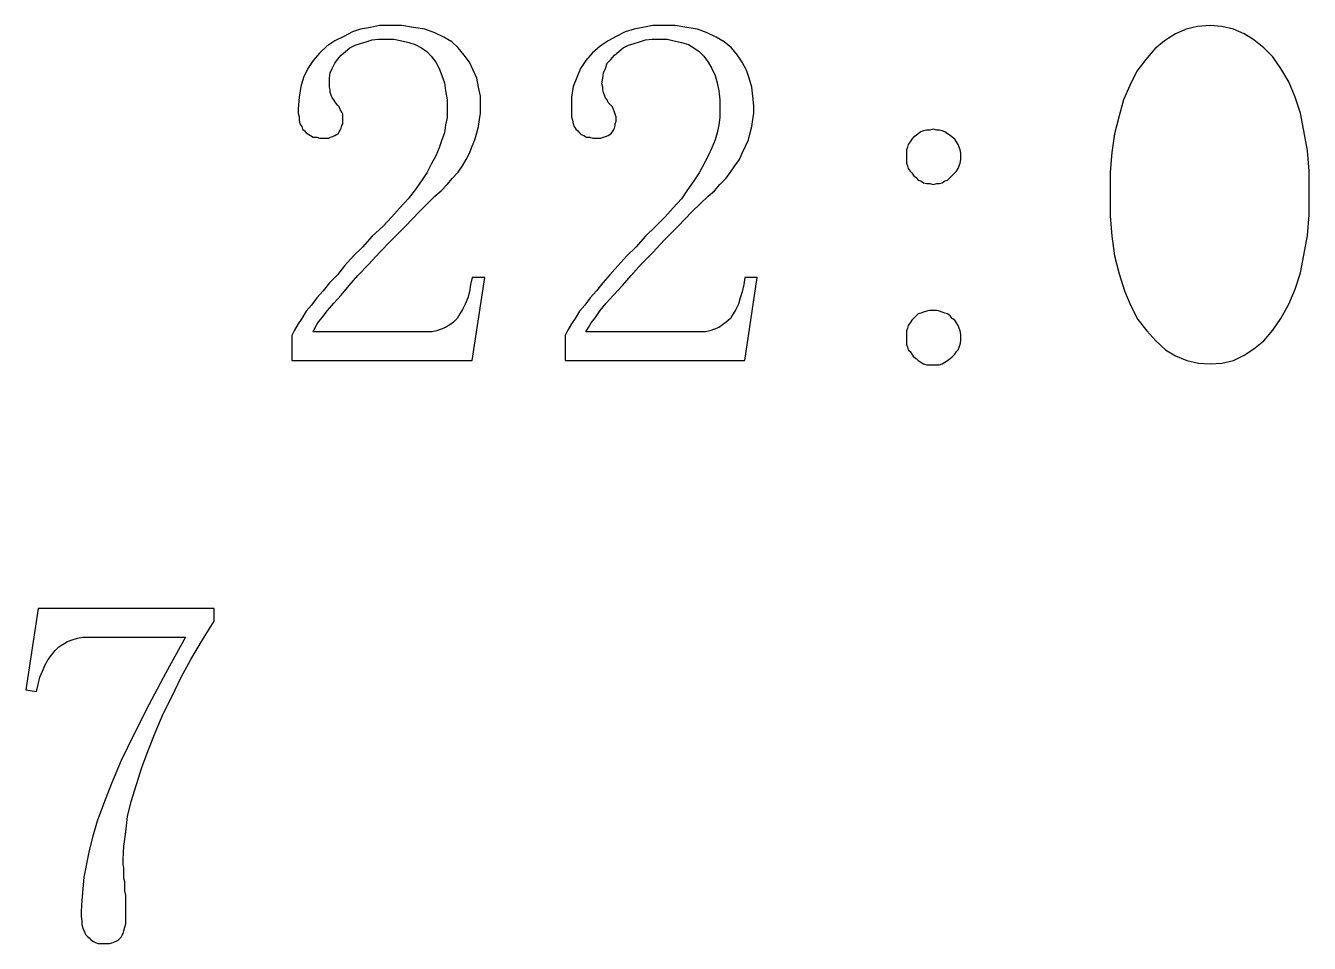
# Model space of a CAD drawing. Extents: x -190 to 190, y -140 to 140.
# Drawn here: x -125.78 to -111.41, y -119.01 to -108.73 of the extents above; entities that cross this region are included whole.
import ezdxf

# ---------------------------------------------------------------- set-up
doc = ezdxf.new("R2010")
doc.units = 0
doc.header["$MEASUREMENT"] = 0
doc.layers.get('0').update_dxf_attribs({"linetype": 'CONTINUOUS'})

msp = doc.modelspace()

# ---------------------------------------------------------------- linework, layer by layer
for points in [[(-121.06, -109.56), (-121.06, -109.67), (-121.06, -109.67), (-121.06, -109.76), (-121.06, -109.76), (-121.08, -109.84), (-121.08, -109.84), (-121.09, -109.93), (-121.09, -109.93), (-121.12, -110.01), (-121.12, -110.01), (-121.15, -110.1), (-121.15, -110.1), (-121.19, -110.19), (-121.19, -110.19), (-121.24, -110.28), (-121.24, -110.28), (-121.29, -110.38), (-121.29, -110.38), (-121.35, -110.47), (-121.35, -110.47), (-121.42, -110.57), (-121.42, -110.57), (-121.5, -110.67), (-121.5, -110.67), (-121.59, -110.77), (-121.59, -110.77), (-121.68, -110.87), (-121.68, -110.87), (-121.78, -110.98), (-121.78, -110.98), (-121.9, -111.09), (-121.9, -111.09), (-122.01, -111.21), (-122.01, -111.21), (-122.11, -111.31), (-122.11, -111.31), (-122.21, -111.42), (-122.21, -111.42), (-122.29, -111.52), (-122.29, -111.52), (-122.38, -111.61), (-122.38, -111.61), (-122.45, -111.7), (-122.45, -111.7), (-122.52, -111.78), (-122.52, -111.78), (-122.58, -111.86), (-122.58, -111.86), (-122.64, -111.93), (-122.64, -111.93), (-122.69, -112.01), (-122.69, -112.01), (-122.73, -112.07), (-122.73, -112.07), (-122.77, -112.14), (-122.77, -112.14), (-122.8, -112.2), (-122.8, -112.2), (-122.8, -112.48), (-122.8, -112.48), (-120.78, -112.48), (-120.78, -112.48), (-120.64, -111.55), (-120.64, -111.55), (-120.78, -111.55), (-120.78, -111.55), (-120.8, -111.63), (-120.8, -111.63), (-120.81, -111.71), (-120.81, -111.71), (-120.83, -111.78), (-120.83, -111.78), (-120.86, -111.85), (-120.86, -111.85), (-120.89, -111.91), (-120.89, -111.91), (-120.92, -111.96), (-120.92, -111.96), (-120.95, -112.01), (-120.95, -112.01), (-120.99, -112.05), (-120.99, -112.05), (-121.03, -112.08), (-121.03, -112.08), (-121.08, -112.11), (-121.08, -112.11), (-121.13, -112.13), (-121.13, -112.13), (-121.18, -112.15), (-121.18, -112.15), (-121.23, -112.16), (-121.23, -112.16), (-121.28, -112.16), (-121.28, -112.16), (-122.56, -112.16), (-122.56, -112.16), (-122.54, -112.11), (-122.54, -112.11), (-122.51, -112.06), (-122.51, -112.06), (-122.46, -112), (-122.46, -112), (-122.4, -111.92), (-122.4, -111.92), (-122.33, -111.84), (-122.33, -111.84), (-122.25, -111.75), (-122.25, -111.75), (-122.16, -111.64), (-122.16, -111.64), (-122.06, -111.53), (-122.06, -111.53), (-121.94, -111.4), (-121.94, -111.4), (-121.82, -111.27), (-121.82, -111.27), (-121.68, -111.13), (-121.68, -111.13), (-121.53, -110.98), (-121.53, -110.98), (-121.37, -110.81), (-121.37, -110.81), (-121.2, -110.64), (-121.2, -110.64), (-121.13, -110.58), (-121.13, -110.58), (-121.06, -110.51), (-121.06, -110.51), (-121, -110.44), (-121, -110.44), (-120.94, -110.37), (-120.94, -110.37), (-120.89, -110.3), (-120.89, -110.3), (-120.85, -110.23), (-120.85, -110.23), (-120.81, -110.16), (-120.81, -110.16), (-120.78, -110.08), (-120.78, -110.08), (-120.75, -110.01), (-120.75, -110.01), (-120.73, -109.93), (-120.73, -109.93), (-120.71, -109.86), (-120.71, -109.86), (-120.7, -109.78), (-120.7, -109.78), (-120.69, -109.71), (-120.69, -109.71), (-120.69, -109.63), (-120.69, -109.63), (-120.69, -109.52), (-120.69, -109.52), (-120.71, -109.42), (-120.71, -109.42), (-120.73, -109.32), (-120.73, -109.32), (-120.77, -109.23), (-120.77, -109.23), (-120.81, -109.14), (-120.81, -109.14), (-120.87, -109.06), (-120.87, -109.06), (-120.94, -108.98), (-120.94, -108.98), (-121.01, -108.91), (-121.01, -108.91), (-121.1, -108.86), (-121.1, -108.86), (-121.2, -108.81), (-121.2, -108.81), (-121.31, -108.77), (-121.31, -108.77), (-121.44, -108.75), (-121.44, -108.75), (-121.57, -108.73), (-121.57, -108.73), (-121.71, -108.73), (-121.71, -108.73), (-121.82, -108.73), (-121.82, -108.73), (-121.92, -108.75), (-121.92, -108.75), (-122.03, -108.77), (-122.03, -108.77), (-122.12, -108.8), (-122.12, -108.8), (-122.22, -108.85), (-122.22, -108.85), (-122.32, -108.9), (-122.32, -108.9), (-122.41, -108.96), (-122.41, -108.96), (-122.49, -109.04), (-122.49, -109.04), (-122.56, -109.12), (-122.56, -109.12), (-122.62, -109.21), (-122.62, -109.21), (-122.67, -109.31), (-122.67, -109.31), (-122.7, -109.41), (-122.7, -109.41), (-122.72, -109.53), (-122.72, -109.53), (-122.73, -109.66), (-122.73, -109.66), (-122.73, -109.71), (-122.73, -109.71), (-122.72, -109.75), (-122.72, -109.75), (-122.72, -109.79), (-122.72, -109.79), (-122.71, -109.83), (-122.71, -109.83), (-122.69, -109.86), (-122.69, -109.86), (-122.68, -109.89), (-122.68, -109.89), (-122.66, -109.91), (-122.66, -109.91), (-122.64, -109.93), (-122.64, -109.93), (-122.61, -109.95), (-122.61, -109.95), (-122.59, -109.96), (-122.59, -109.96), (-122.56, -109.98), (-122.56, -109.98), (-122.52, -109.98), (-122.52, -109.98), (-122.49, -109.99), (-122.49, -109.99), (-122.45, -109.99), (-122.45, -109.99), (-122.42, -109.99), (-122.42, -109.99), (-122.39, -109.99), (-122.39, -109.99), (-122.37, -109.98), (-122.37, -109.98), (-122.34, -109.97), (-122.34, -109.97), (-122.32, -109.96), (-122.32, -109.96), (-122.3, -109.95), (-122.3, -109.95), (-122.28, -109.94), (-122.28, -109.94), (-122.27, -109.92), (-122.27, -109.92), (-122.26, -109.9), (-122.26, -109.9), (-122.25, -109.88), (-122.25, -109.88), (-122.24, -109.85), (-122.24, -109.85), (-122.23, -109.83), (-122.23, -109.83), (-122.23, -109.8), (-122.23, -109.8), (-122.23, -109.77), (-122.23, -109.77), (-122.23, -109.75), (-122.23, -109.75), (-122.23, -109.72), (-122.23, -109.72), (-122.24, -109.7), (-122.24, -109.7), (-122.26, -109.67), (-122.26, -109.67), (-122.27, -109.64), (-122.27, -109.64), (-122.29, -109.62), (-122.29, -109.62), (-122.31, -109.59), (-122.31, -109.59), (-122.33, -109.56), (-122.33, -109.56), (-122.35, -109.54), (-122.35, -109.54), (-122.36, -109.51), (-122.36, -109.51), (-122.37, -109.48), (-122.37, -109.48), (-122.37, -109.45), (-122.37, -109.45), (-122.38, -109.42), (-122.38, -109.42), (-122.38, -109.38), (-122.38, -109.38), (-122.38, -109.32), (-122.38, -109.32), (-122.37, -109.26), (-122.37, -109.26), (-122.35, -109.21), (-122.35, -109.21), (-122.32, -109.15), (-122.32, -109.15), (-122.29, -109.11), (-122.29, -109.11), (-122.25, -109.06), (-122.25, -109.06), (-122.2, -109.02), (-122.2, -109.02), (-122.15, -108.98), (-122.15, -108.98), (-122.09, -108.95), (-122.09, -108.95), (-122.03, -108.93), (-122.03, -108.93), (-121.97, -108.91), (-121.97, -108.91), (-121.9, -108.89), (-121.9, -108.89), (-121.83, -108.88), (-121.83, -108.88), (-121.76, -108.88), (-121.76, -108.88), (-121.66, -108.88), (-121.66, -108.88), (-121.57, -108.9), (-121.57, -108.9), (-121.49, -108.92), (-121.49, -108.92), (-121.42, -108.94), (-121.42, -108.94), (-121.35, -108.98), (-121.35, -108.98), (-121.29, -109.02), (-121.29, -109.02), (-121.24, -109.07), (-121.24, -109.07), (-121.19, -109.14), (-121.19, -109.14), (-121.15, -109.21), (-121.15, -109.21), (-121.12, -109.29), (-121.12, -109.29), (-121.09, -109.37), (-121.09, -109.37), (-121.08, -109.46), (-121.08, -109.46), (-121.06, -109.56)], [(-118.01, -109.56), (-118.01, -109.67), (-118.01, -109.67), (-118.01, -109.76), (-118.01, -109.76), (-118.02, -109.84), (-118.02, -109.84), (-118.04, -109.93), (-118.04, -109.93), (-118.06, -110.01), (-118.06, -110.01), (-118.1, -110.1), (-118.1, -110.1), (-118.14, -110.19), (-118.14, -110.19), (-118.19, -110.28), (-118.19, -110.28), (-118.24, -110.38), (-118.24, -110.38), (-118.3, -110.47), (-118.3, -110.47), (-118.37, -110.57), (-118.37, -110.57), (-118.44, -110.67), (-118.44, -110.67), (-118.53, -110.77), (-118.53, -110.77), (-118.62, -110.87), (-118.62, -110.87), (-118.73, -110.98), (-118.73, -110.98), (-118.84, -111.09), (-118.84, -111.09), (-118.95, -111.21), (-118.95, -111.21), (-119.05, -111.31), (-119.05, -111.31), (-119.15, -111.42), (-119.15, -111.42), (-119.24, -111.52), (-119.24, -111.52), (-119.32, -111.61), (-119.32, -111.61), (-119.39, -111.7), (-119.39, -111.7), (-119.46, -111.78), (-119.46, -111.78), (-119.52, -111.86), (-119.52, -111.86), (-119.58, -111.93), (-119.58, -111.93), (-119.63, -112.01), (-119.63, -112.01), (-119.67, -112.07), (-119.67, -112.07), (-119.71, -112.14), (-119.71, -112.14), (-119.74, -112.2), (-119.74, -112.2), (-119.74, -112.48), (-119.74, -112.48), (-117.73, -112.48), (-117.73, -112.48), (-117.59, -111.55), (-117.59, -111.55), (-117.73, -111.55), (-117.73, -111.55), (-117.74, -111.63), (-117.74, -111.63), (-117.76, -111.71), (-117.76, -111.71), (-117.78, -111.78), (-117.78, -111.78), (-117.8, -111.85), (-117.8, -111.85), (-117.83, -111.91), (-117.83, -111.91), (-117.86, -111.96), (-117.86, -111.96), (-117.89, -112.01), (-117.89, -112.01), (-117.94, -112.05), (-117.94, -112.05), (-117.98, -112.08), (-117.98, -112.08), (-118.02, -112.11), (-118.02, -112.11), (-118.07, -112.13), (-118.07, -112.13), (-118.12, -112.15), (-118.12, -112.15), (-118.17, -112.16), (-118.17, -112.16), (-118.23, -112.16), (-118.23, -112.16), (-119.51, -112.16), (-119.51, -112.16), (-119.48, -112.11), (-119.48, -112.11), (-119.45, -112.06), (-119.45, -112.06), (-119.4, -112), (-119.4, -112), (-119.35, -111.92), (-119.35, -111.92), (-119.28, -111.84), (-119.28, -111.84), (-119.2, -111.75), (-119.2, -111.75), (-119.1, -111.64), (-119.1, -111.64), (-119, -111.53), (-119, -111.53), (-118.89, -111.4), (-118.89, -111.4), (-118.76, -111.27), (-118.76, -111.27), (-118.63, -111.13), (-118.63, -111.13), (-118.48, -110.98), (-118.48, -110.98), (-118.32, -110.81), (-118.32, -110.81), (-118.14, -110.64), (-118.14, -110.64), (-118.07, -110.58), (-118.07, -110.58), (-118.01, -110.51), (-118.01, -110.51), (-117.94, -110.44), (-117.94, -110.44), (-117.89, -110.37), (-117.89, -110.37), (-117.84, -110.3), (-117.84, -110.3), (-117.79, -110.23), (-117.79, -110.23), (-117.76, -110.16), (-117.76, -110.16), (-117.72, -110.08), (-117.72, -110.08), (-117.69, -110.01), (-117.69, -110.01), (-117.67, -109.93), (-117.67, -109.93), (-117.65, -109.86), (-117.65, -109.86), (-117.64, -109.78), (-117.64, -109.78), (-117.63, -109.71), (-117.63, -109.71), (-117.63, -109.63), (-117.63, -109.63), (-117.64, -109.52), (-117.64, -109.52), (-117.65, -109.42), (-117.65, -109.42), (-117.68, -109.32), (-117.68, -109.32), (-117.71, -109.23), (-117.71, -109.23), (-117.76, -109.14), (-117.76, -109.14), (-117.81, -109.06), (-117.81, -109.06), (-117.88, -108.98), (-117.88, -108.98), (-117.96, -108.91), (-117.96, -108.91), (-118.05, -108.86), (-118.05, -108.86), (-118.15, -108.81), (-118.15, -108.81), (-118.26, -108.77), (-118.26, -108.77), (-118.38, -108.75), (-118.38, -108.75), (-118.51, -108.73), (-118.51, -108.73), (-118.66, -108.73), (-118.66, -108.73), (-118.76, -108.73), (-118.76, -108.73), (-118.87, -108.75), (-118.87, -108.75), (-118.97, -108.77), (-118.97, -108.77), (-119.07, -108.8), (-119.07, -108.8), (-119.17, -108.85), (-119.17, -108.85), (-119.26, -108.9), (-119.26, -108.9), (-119.35, -108.96), (-119.35, -108.96), (-119.44, -109.04), (-119.44, -109.04), (-119.51, -109.12), (-119.51, -109.12), (-119.57, -109.21), (-119.57, -109.21), (-119.61, -109.31), (-119.61, -109.31), (-119.65, -109.41), (-119.65, -109.41), (-119.67, -109.53), (-119.67, -109.53), (-119.67, -109.66), (-119.67, -109.66), (-119.67, -109.71), (-119.67, -109.71), (-119.67, -109.75), (-119.67, -109.75), (-119.66, -109.79), (-119.66, -109.79), (-119.65, -109.83), (-119.65, -109.83), (-119.64, -109.86), (-119.64, -109.86), (-119.62, -109.89), (-119.62, -109.89), (-119.6, -109.91), (-119.6, -109.91), (-119.58, -109.93), (-119.58, -109.93), (-119.56, -109.95), (-119.56, -109.95), (-119.53, -109.96), (-119.53, -109.96), (-119.5, -109.98), (-119.5, -109.98), (-119.47, -109.98), (-119.47, -109.98), (-119.43, -109.99), (-119.43, -109.99), (-119.39, -109.99), (-119.39, -109.99), (-119.36, -109.99), (-119.36, -109.99), (-119.34, -109.99), (-119.34, -109.99), (-119.31, -109.98), (-119.31, -109.98), (-119.29, -109.97), (-119.29, -109.97), (-119.26, -109.96), (-119.26, -109.96), (-119.24, -109.95), (-119.24, -109.95), (-119.23, -109.94), (-119.23, -109.94), (-119.21, -109.92), (-119.21, -109.92), (-119.2, -109.9), (-119.2, -109.9), (-119.19, -109.88), (-119.19, -109.88), (-119.18, -109.85), (-119.18, -109.85), (-119.18, -109.83), (-119.18, -109.83), (-119.17, -109.8), (-119.17, -109.8), (-119.17, -109.77), (-119.17, -109.77), (-119.17, -109.75), (-119.17, -109.75), (-119.18, -109.72), (-119.18, -109.72), (-119.19, -109.7), (-119.19, -109.7), (-119.2, -109.67), (-119.2, -109.67), (-119.21, -109.64), (-119.21, -109.64), (-119.23, -109.62), (-119.23, -109.62), (-119.26, -109.59), (-119.26, -109.59), (-119.27, -109.56), (-119.27, -109.56), (-119.29, -109.54), (-119.29, -109.54), (-119.3, -109.51), (-119.3, -109.51), (-119.31, -109.48), (-119.31, -109.48), (-119.32, -109.45), (-119.32, -109.45), (-119.32, -109.42), (-119.32, -109.42), (-119.33, -109.38), (-119.33, -109.38), (-119.32, -109.32), (-119.32, -109.32), (-119.31, -109.26), (-119.31, -109.26), (-119.29, -109.21), (-119.29, -109.21), (-119.27, -109.15), (-119.27, -109.15), (-119.23, -109.11), (-119.23, -109.11), (-119.19, -109.06), (-119.19, -109.06), (-119.14, -109.02), (-119.14, -109.02), (-119.09, -108.98), (-119.09, -108.98), (-119.03, -108.95), (-119.03, -108.95), (-118.97, -108.93), (-118.97, -108.93), (-118.91, -108.91), (-118.91, -108.91), (-118.84, -108.89), (-118.84, -108.89), (-118.77, -108.88), (-118.77, -108.88), (-118.7, -108.88), (-118.7, -108.88), (-118.6, -108.88), (-118.6, -108.88), (-118.52, -108.9), (-118.52, -108.9), (-118.44, -108.92), (-118.44, -108.92), (-118.36, -108.94), (-118.36, -108.94), (-118.3, -108.98), (-118.3, -108.98), (-118.24, -109.02), (-118.24, -109.02), (-118.19, -109.07), (-118.19, -109.07), (-118.14, -109.14), (-118.14, -109.14), (-118.1, -109.21), (-118.1, -109.21), (-118.06, -109.29), (-118.06, -109.29), (-118.04, -109.37), (-118.04, -109.37), (-118.02, -109.46), (-118.02, -109.46), (-118.01, -109.56)], [(-112.52, -108.73), (-112.66, -108.74), (-112.66, -108.74), (-112.79, -108.77), (-112.79, -108.77), (-112.91, -108.82), (-112.91, -108.82), (-113.03, -108.9), (-113.03, -108.9), (-113.14, -108.99), (-113.14, -108.99), (-113.24, -109.11), (-113.24, -109.11), (-113.34, -109.24), (-113.34, -109.24), (-113.42, -109.4), (-113.42, -109.4), (-113.49, -109.56), (-113.49, -109.56), (-113.54, -109.74), (-113.54, -109.74), (-113.59, -109.94), (-113.59, -109.94), (-113.62, -110.15), (-113.62, -110.15), (-113.64, -110.37), (-113.64, -110.37), (-113.64, -110.86), (-113.64, -110.86), (-113.62, -111.09), (-113.62, -111.09), (-113.59, -111.31), (-113.59, -111.31), (-113.54, -111.51), (-113.54, -111.51), (-113.48, -111.7), (-113.48, -111.7), (-113.41, -111.87), (-113.41, -111.87), (-113.33, -112.02), (-113.33, -112.02), (-113.23, -112.15), (-113.23, -112.15), (-113.13, -112.26), (-113.13, -112.26), (-113.02, -112.36), (-113.02, -112.36), (-112.91, -112.43), (-112.91, -112.43), (-112.78, -112.48), (-112.78, -112.48), (-112.65, -112.51), (-112.65, -112.51), (-112.52, -112.52), (-112.52, -112.52), (-112.39, -112.51), (-112.39, -112.51), (-112.26, -112.48), (-112.26, -112.48), (-112.14, -112.42), (-112.14, -112.42), (-112.03, -112.35), (-112.03, -112.35), (-111.92, -112.26), (-111.92, -112.26), (-111.82, -112.14), (-111.82, -112.14), (-111.73, -112.01), (-111.73, -112.01), (-111.64, -111.85), (-111.64, -111.85), (-111.57, -111.68), (-111.57, -111.68), (-111.51, -111.5), (-111.51, -111.5), (-111.47, -111.3), (-111.47, -111.3), (-111.43, -111.08), (-111.43, -111.08), (-111.41, -110.85), (-111.41, -110.85), (-111.41, -110.36), (-111.41, -110.36), (-111.43, -110.13), (-111.43, -110.13), (-111.47, -109.91), (-111.47, -109.91), (-111.51, -109.71), (-111.51, -109.71), (-111.57, -109.53), (-111.57, -109.53), (-111.64, -109.36), (-111.64, -109.36), (-111.73, -109.21), (-111.73, -109.21), (-111.82, -109.08), (-111.82, -109.08), (-111.92, -108.98), (-111.92, -108.98), (-112.03, -108.89), (-112.03, -108.89), (-112.14, -108.82), (-112.14, -108.82), (-112.26, -108.77), (-112.26, -108.77), (-112.39, -108.74), (-112.39, -108.74), (-112.52, -108.73)], [(-115.31, -110.23), (-115.31, -110.2), (-115.31, -110.2), (-115.31, -110.16), (-115.31, -110.16), (-115.32, -110.12), (-115.32, -110.12), (-115.33, -110.09), (-115.33, -110.09), (-115.34, -110.06), (-115.34, -110.06), (-115.36, -110.03), (-115.36, -110.03), (-115.38, -110), (-115.38, -110), (-115.41, -109.98), (-115.41, -109.98), (-115.43, -109.96), (-115.43, -109.96), (-115.46, -109.94), (-115.46, -109.94), (-115.49, -109.92), (-115.49, -109.92), (-115.52, -109.91), (-115.52, -109.91), (-115.55, -109.9), (-115.55, -109.9), (-115.58, -109.9), (-115.58, -109.9), (-115.62, -109.89), (-115.62, -109.89), (-115.66, -109.9), (-115.66, -109.9), (-115.69, -109.9), (-115.69, -109.9), (-115.73, -109.91), (-115.73, -109.91), (-115.76, -109.92), (-115.76, -109.92), (-115.79, -109.94), (-115.79, -109.94), (-115.81, -109.96), (-115.81, -109.96), (-115.84, -109.98), (-115.84, -109.98), (-115.86, -110), (-115.86, -110), (-115.88, -110.03), (-115.88, -110.03), (-115.9, -110.06), (-115.9, -110.06), (-115.91, -110.09), (-115.91, -110.09), (-115.92, -110.12), (-115.92, -110.12), (-115.92, -110.16), (-115.92, -110.16), (-115.92, -110.2), (-115.92, -110.2), (-115.92, -110.23), (-115.92, -110.23), (-115.92, -110.27), (-115.92, -110.27), (-115.91, -110.3), (-115.91, -110.3), (-115.9, -110.33), (-115.9, -110.33), (-115.88, -110.36), (-115.88, -110.36), (-115.86, -110.38), (-115.86, -110.38), (-115.84, -110.41), (-115.84, -110.41), (-115.81, -110.43), (-115.81, -110.43), (-115.79, -110.46), (-115.79, -110.46), (-115.76, -110.47), (-115.76, -110.47), (-115.73, -110.49), (-115.73, -110.49), (-115.69, -110.5), (-115.69, -110.5), (-115.66, -110.5), (-115.66, -110.5), (-115.62, -110.51), (-115.62, -110.51), (-115.58, -110.5), (-115.58, -110.5), (-115.55, -110.5), (-115.55, -110.5), (-115.52, -110.49), (-115.52, -110.49), (-115.49, -110.47), (-115.49, -110.47), (-115.46, -110.46), (-115.46, -110.46), (-115.43, -110.43), (-115.43, -110.43), (-115.41, -110.41), (-115.41, -110.41), (-115.38, -110.38), (-115.38, -110.38), (-115.36, -110.36), (-115.36, -110.36), (-115.34, -110.33), (-115.34, -110.33), (-115.33, -110.3), (-115.33, -110.3), (-115.32, -110.27), (-115.32, -110.27), (-115.31, -110.23)], [(-115.31, -112.26), (-115.31, -112.23), (-115.31, -112.23), (-115.31, -112.19), (-115.31, -112.19), (-115.32, -112.15), (-115.32, -112.15), (-115.33, -112.12), (-115.33, -112.12), (-115.34, -112.09), (-115.34, -112.09), (-115.36, -112.06), (-115.36, -112.06), (-115.38, -112.03), (-115.38, -112.03), (-115.41, -112.01), (-115.41, -112.01), (-115.43, -111.98), (-115.43, -111.98), (-115.46, -111.96), (-115.46, -111.96), (-115.49, -111.95), (-115.49, -111.95), (-115.52, -111.94), (-115.52, -111.94), (-115.55, -111.93), (-115.55, -111.93), (-115.58, -111.92), (-115.58, -111.92), (-115.62, -111.92), (-115.62, -111.92), (-115.66, -111.92), (-115.66, -111.92), (-115.69, -111.93), (-115.69, -111.93), (-115.73, -111.94), (-115.73, -111.94), (-115.76, -111.95), (-115.76, -111.95), (-115.79, -111.96), (-115.79, -111.96), (-115.81, -111.98), (-115.81, -111.98), (-115.84, -112.01), (-115.84, -112.01), (-115.86, -112.03), (-115.86, -112.03), (-115.88, -112.06), (-115.88, -112.06), (-115.9, -112.09), (-115.9, -112.09), (-115.91, -112.12), (-115.91, -112.12), (-115.92, -112.15), (-115.92, -112.15), (-115.92, -112.19), (-115.92, -112.19), (-115.92, -112.23), (-115.92, -112.23), (-115.92, -112.26), (-115.92, -112.26), (-115.92, -112.3), (-115.92, -112.3), (-115.91, -112.33), (-115.91, -112.33), (-115.9, -112.36), (-115.9, -112.36), (-115.88, -112.38), (-115.88, -112.38), (-115.86, -112.41), (-115.86, -112.41), (-115.84, -112.44), (-115.84, -112.44), (-115.81, -112.46), (-115.81, -112.46), (-115.79, -112.48), (-115.79, -112.48), (-115.76, -112.5), (-115.76, -112.5), (-115.73, -112.52), (-115.73, -112.52), (-115.69, -112.53), (-115.69, -112.53), (-115.66, -112.53), (-115.66, -112.53), (-115.62, -112.53), (-115.62, -112.53), (-115.58, -112.53), (-115.58, -112.53), (-115.55, -112.53), (-115.55, -112.53), (-115.52, -112.52), (-115.52, -112.52), (-115.49, -112.5), (-115.49, -112.5), (-115.46, -112.48), (-115.46, -112.48), (-115.43, -112.46), (-115.43, -112.46), (-115.41, -112.44), (-115.41, -112.44), (-115.38, -112.41), (-115.38, -112.41), (-115.36, -112.38), (-115.36, -112.38), (-115.34, -112.36), (-115.34, -112.36), (-115.33, -112.33), (-115.33, -112.33), (-115.32, -112.3), (-115.32, -112.3), (-115.31, -112.26)], [(-123.8, -115.61), (-123.67, -115.4), (-123.67, -115.4), (-123.67, -115.26), (-123.67, -115.26), (-125.64, -115.26), (-125.64, -115.26), (-125.78, -116.17), (-125.78, -116.17), (-125.66, -116.19), (-125.66, -116.19), (-125.64, -116.11), (-125.64, -116.11), (-125.62, -116.03), (-125.62, -116.03), (-125.59, -115.96), (-125.59, -115.96), (-125.56, -115.89), (-125.56, -115.89), (-125.53, -115.83), (-125.53, -115.83), (-125.49, -115.78), (-125.49, -115.78), (-125.45, -115.73), (-125.45, -115.73), (-125.41, -115.69), (-125.41, -115.69), (-125.36, -115.66), (-125.36, -115.66), (-125.31, -115.63), (-125.31, -115.63), (-125.26, -115.61), (-125.26, -115.61), (-125.2, -115.59), (-125.2, -115.59), (-125.14, -115.58), (-125.14, -115.58), (-125.08, -115.58), (-125.08, -115.58), (-123.99, -115.58), (-123.99, -115.58), (-124.21, -115.98), (-124.21, -115.98), (-124.4, -116.34), (-124.4, -116.34), (-124.57, -116.67), (-124.57, -116.67), (-124.71, -116.96), (-124.71, -116.96), (-124.82, -117.22), (-124.82, -117.22), (-124.91, -117.45), (-124.91, -117.45), (-124.98, -117.64), (-124.98, -117.64), (-125.03, -117.81), (-125.03, -117.81), (-125.07, -117.97), (-125.07, -117.97), (-125.1, -118.12), (-125.1, -118.12), (-125.13, -118.27), (-125.13, -118.27), (-125.14, -118.4), (-125.14, -118.4), (-125.15, -118.53), (-125.15, -118.53), (-125.16, -118.65), (-125.16, -118.65), (-125.16, -118.71), (-125.16, -118.71), (-125.15, -118.76), (-125.15, -118.76), (-125.15, -118.8), (-125.15, -118.8), (-125.14, -118.84), (-125.14, -118.84), (-125.12, -118.88), (-125.12, -118.88), (-125.11, -118.91), (-125.11, -118.91), (-125.09, -118.93), (-125.09, -118.93), (-125.07, -118.95), (-125.07, -118.95), (-125.05, -118.97), (-125.05, -118.97), (-125.02, -118.99), (-125.02, -118.99), (-125, -119), (-125, -119), (-124.97, -119.01), (-124.97, -119.01), (-124.94, -119.01), (-124.94, -119.01), (-124.91, -119.01), (-124.91, -119.01), (-124.87, -119.01), (-124.87, -119.01), (-124.84, -119.01), (-124.84, -119.01), (-124.8, -119), (-124.8, -119), (-124.78, -118.99), (-124.78, -118.99), (-124.75, -118.98), (-124.75, -118.98), (-124.73, -118.96), (-124.73, -118.96), (-124.71, -118.94), (-124.71, -118.94), (-124.7, -118.92), (-124.7, -118.92), (-124.69, -118.9), (-124.69, -118.9), (-124.68, -118.87), (-124.68, -118.87), (-124.67, -118.83), (-124.67, -118.83), (-124.66, -118.79), (-124.66, -118.79), (-124.66, -118.75), (-124.66, -118.75), (-124.66, -118.71), (-124.66, -118.71), (-124.66, -118.64), (-124.66, -118.64), (-124.66, -118.58), (-124.66, -118.58), (-124.66, -118.53), (-124.66, -118.53), (-124.66, -118.47), (-124.66, -118.47), (-124.67, -118.42), (-124.67, -118.42), (-124.67, -118.37), (-124.67, -118.37), (-124.67, -118.32), (-124.67, -118.32), (-124.68, -118.28), (-124.68, -118.28), (-124.68, -118.24), (-124.68, -118.24), (-124.68, -118.2), (-124.68, -118.2), (-124.68, -118.16), (-124.68, -118.16), (-124.69, -118.13), (-124.69, -118.13), (-124.69, -118.1), (-124.69, -118.1), (-124.69, -118.07), (-124.69, -118.07), (-124.68, -117.92), (-124.68, -117.92), (-124.66, -117.76), (-124.66, -117.76), (-124.64, -117.59), (-124.64, -117.59), (-124.6, -117.42), (-124.6, -117.42), (-124.54, -117.23), (-124.54, -117.23), (-124.48, -117.04), (-124.48, -117.04), (-124.41, -116.85), (-124.41, -116.85), (-124.33, -116.65), (-124.33, -116.65), (-124.24, -116.44), (-124.24, -116.44), (-124.14, -116.24), (-124.14, -116.24), (-124.04, -116.03), (-124.04, -116.03), (-123.93, -115.83), (-123.93, -115.83), (-123.8, -115.61)]]:
    msp.add_lwpolyline(points)

doc.saveas('drawing.dxf')
